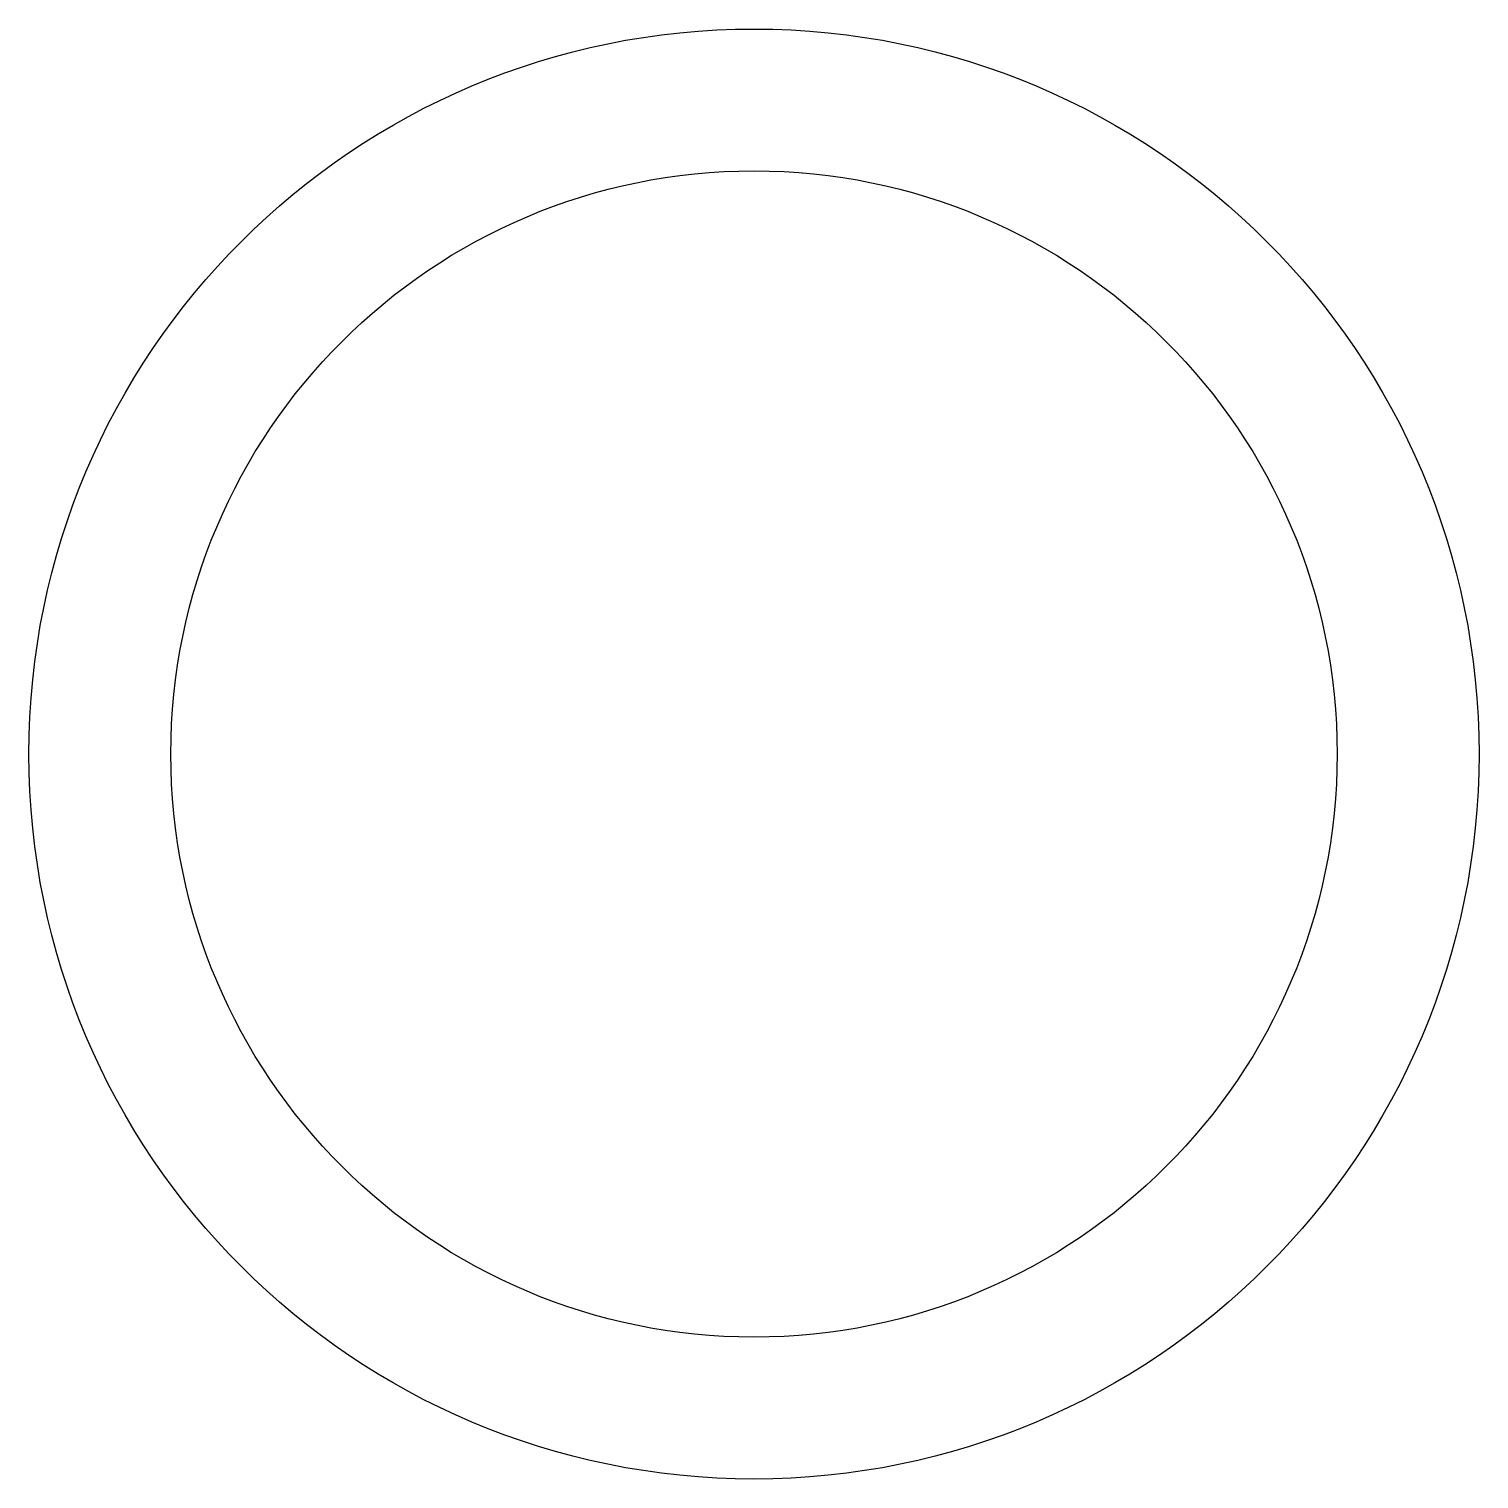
# Model space of a CAD drawing. Header units: millimetres. Extents: x -2.3 to 23.3, y 6.2 to 31.8.
import ezdxf

# ---------------------------------------------------------------- set-up
doc = ezdxf.new("R2010")
doc.units = ezdxf.units.MM
doc.layers.get('0').update_dxf_attribs({"linetype": 'CONTINUOUS'})

msp = doc.modelspace()

# ---------------------------------------------------------------- linework, layer by layer
for radius in [12.775, 10.275]:
    msp.add_circle((10.5, 19), radius)

doc.saveas('drawing.dxf')
